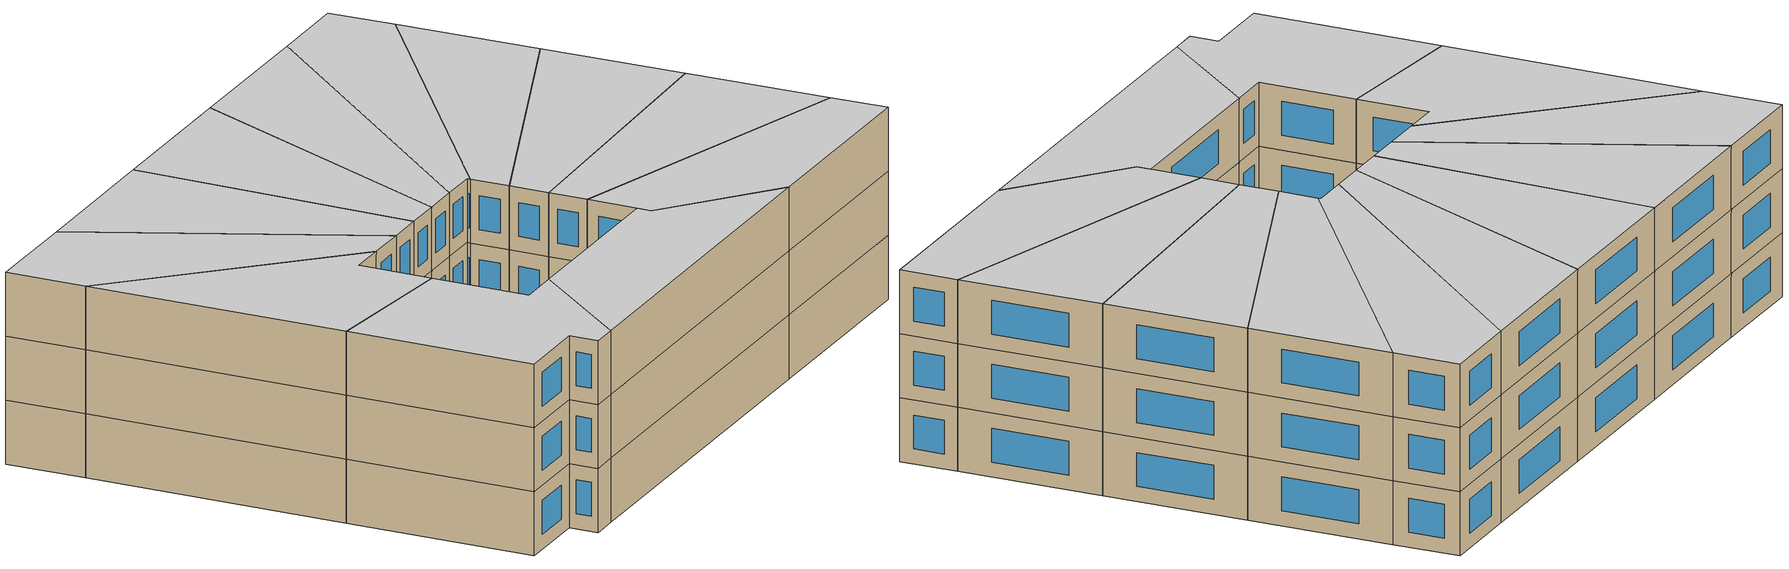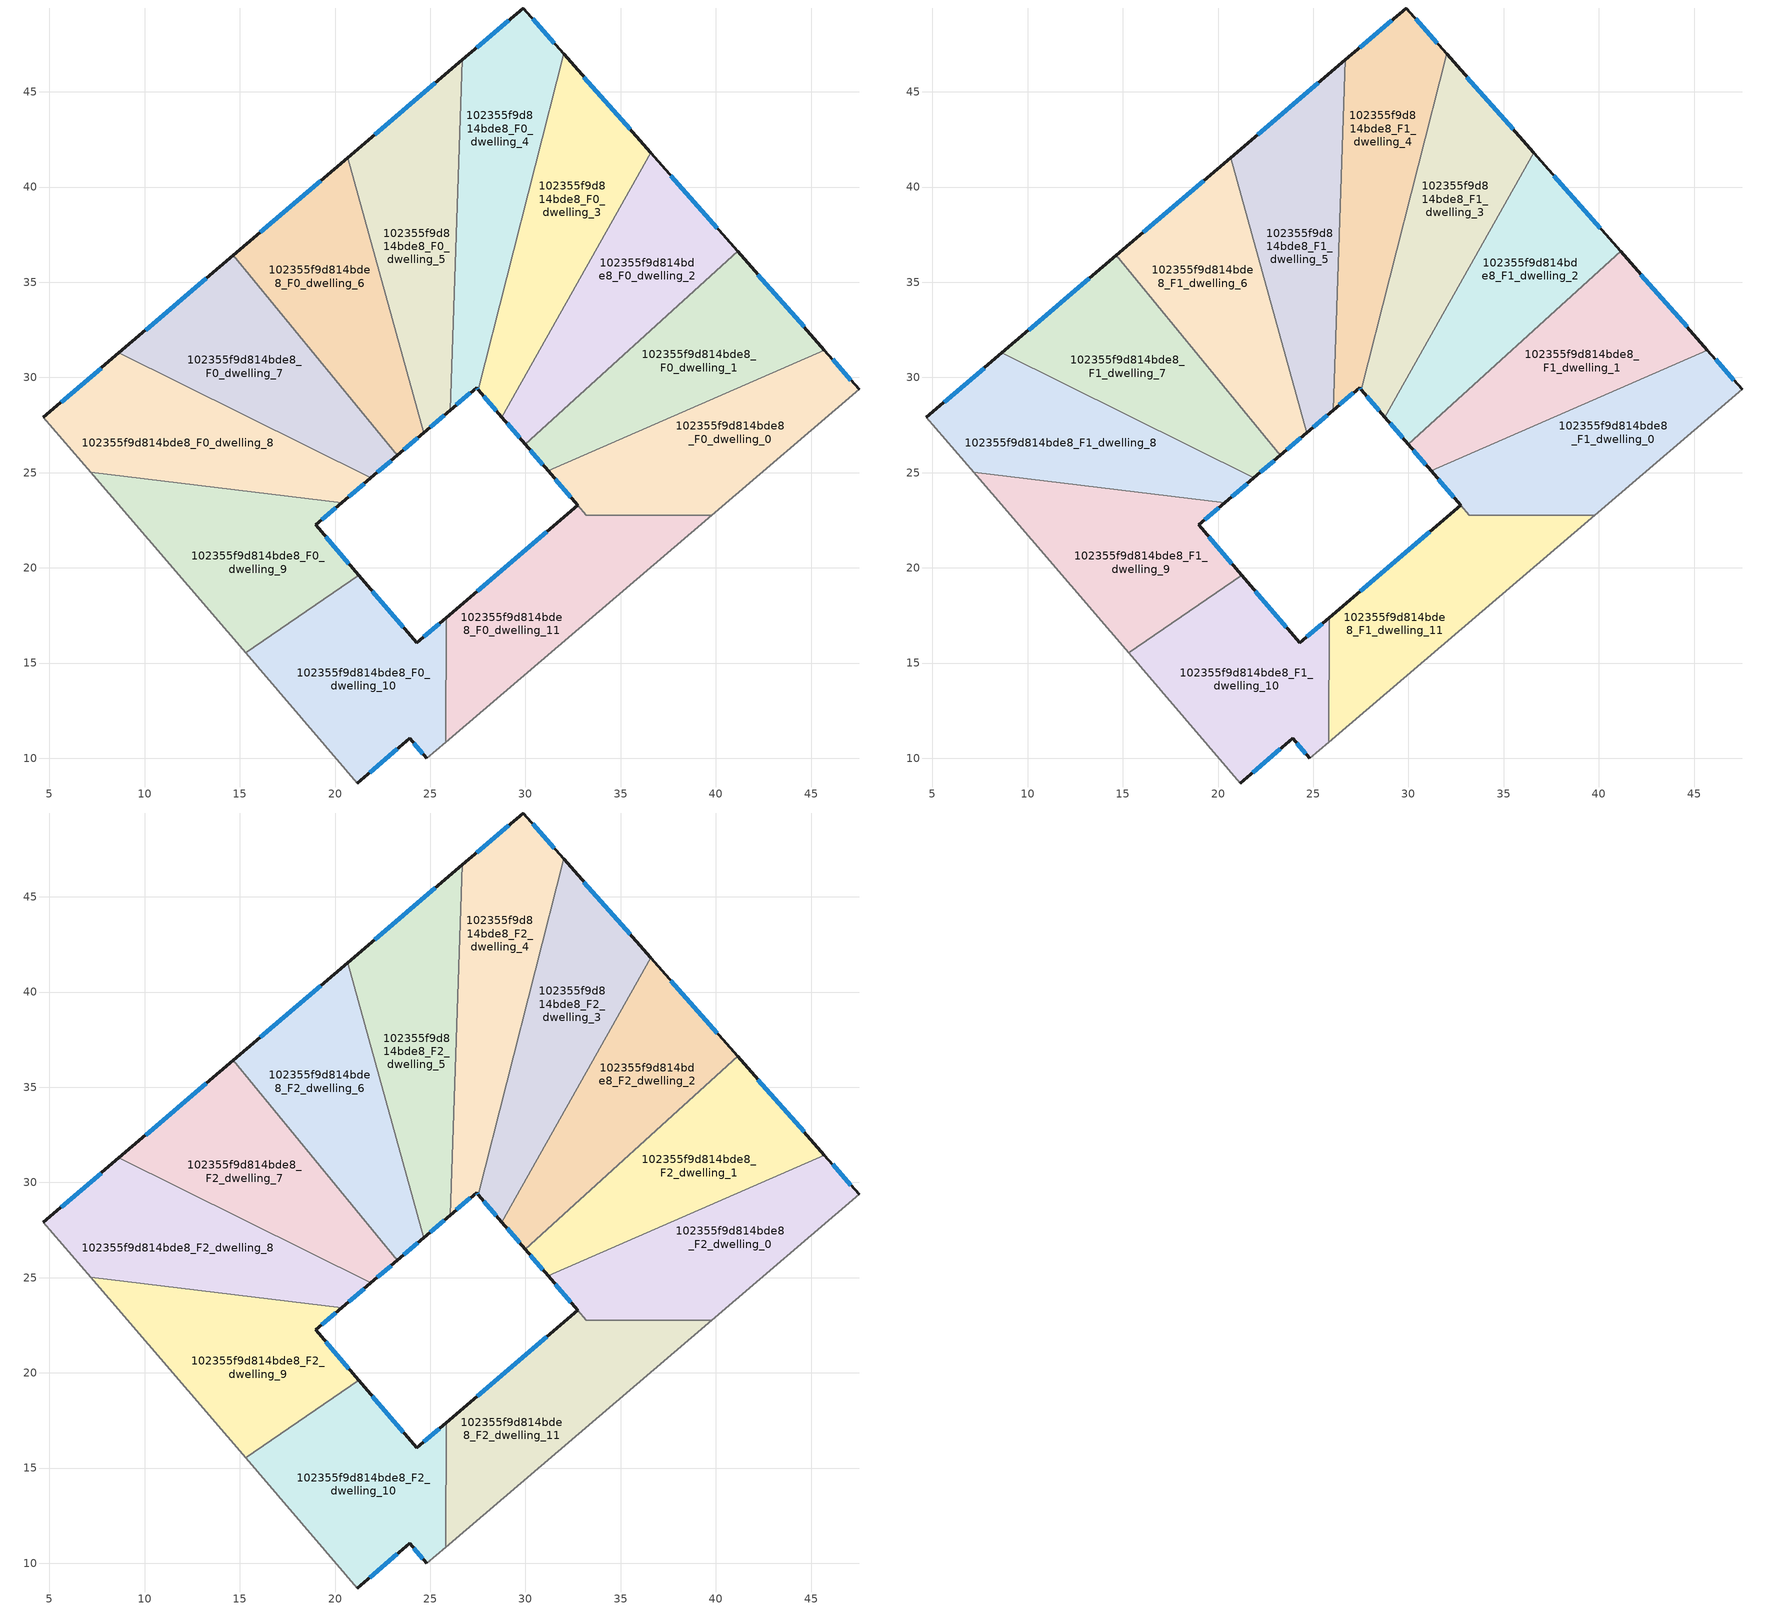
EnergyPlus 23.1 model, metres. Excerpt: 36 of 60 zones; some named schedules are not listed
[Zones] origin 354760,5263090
102355f9d814bde8_F0_dwelling_0
 floor ground (EU_floor_Construction): 45.7,31.43 47.52,29.37 39.77,22.76 33.19,22.76 31.19,25.09 z0
 wall outside (EU_wall_Construction): 47.52,29.37 45.7,31.43 / 31.19,25.09 32.74,23.28 z0:3
 wall to 102355f9d814bde8_F0_dwelling_1 (EU_wall_Construction): 45.7,31.43 31.19,25.09 z0:3
 wall adiabatic (EU_wall_Construction): 39.77,22.76 47.52,29.37 z0:3
 wall to 102355f9d814bde8_F0_dwelling_11 (EU_wall_Construction): 32.74,23.28 33.19,22.76 39.77,22.76 z0:3
 window (EU_Window_Construction): 47.09,29.86 46.13,30.95 / 31.55,24.67 32.38,23.7 z0.7:2.3
102355f9d814bde8_F0_dwelling_1
 floor ground (EU_floor_Construction): 41.14,36.62 45.7,31.43 31.19,25.09 29.98,26.5 z0
 wall outside (EU_wall_Construction): 29.98,26.5 31.19,25.09 / 45.7,31.43 41.14,36.62 z0:3
 wall to 102355f9d814bde8_F0_dwelling_2 (EU_wall_Construction): 41.14,36.62 29.98,26.5 z0:3
 window (EU_Window_Construction): 30.26,26.17 30.9,25.42 / 44.63,32.65 42.21,35.4 z0.7:2.3
102355f9d814bde8_F0_dwelling_10
 floor ground (EU_floor_Construction): 25.83,17.38 25.8,10.84 24.82,10 23.92,11.04 21.17,8.7 15.31,15.53 21.25,19.6 24.28,16.06 z0
 wall outside (EU_wall_Construction): 21.17,8.7 23.92,11.04 24.82,10 / 25.83,17.38 24.28,16.06 21.25,19.6 z0:3
 wall adiabatic (EU_wall_Construction): 15.31,15.53 21.17,8.7 / 24.82,10 25.8,10.84 z0:3
 wall to 102355f9d814bde8_F0_dwelling_9 (EU_wall_Construction): 21.25,19.6 15.31,15.53 z0:3
 wall to 102355f9d814bde8_F0_dwelling_11 (EU_wall_Construction): 25.8,10.84 25.83,17.38 z0:3
 window (EU_Window_Construction): 21.82,9.25 23.27,10.49 / 23.57,16.89 21.96,18.77 / 25.47,17.07 24.65,16.37 / 24.13,10.8 24.61,10.24 z0.7:2.3
102355f9d814bde8_F0_dwelling_11
 floor ground (EU_floor_Construction): 39.77,22.76 25.8,10.84 25.83,17.38 32.74,23.28 33.19,22.76 z0
 wall outside (EU_wall_Construction): 32.74,23.28 25.83,17.38 z0:3
 wall adiabatic (EU_wall_Construction): 25.8,10.84 39.77,22.76 z0:3
 window (EU_Window_Construction): 31.12,21.89 27.46,18.77 z0.7:2.3
102355f9d814bde8_F0_dwelling_2
 floor ground (EU_floor_Construction): 36.57,41.81 41.14,36.62 29.98,26.5 28.76,27.92 z0
 wall outside (EU_wall_Construction): 28.76,27.92 29.98,26.5 / 41.14,36.62 36.57,41.81 z0:3
 wall to 102355f9d814bde8_F0_dwelling_3 (EU_wall_Construction): 36.57,41.81 28.76,27.92 z0:3
 window (EU_Window_Construction): 29.05,27.58 29.69,26.83 / 40.07,37.84 37.64,40.59 z0.7:2.3
102355f9d814bde8_F0_dwelling_3
 floor ground (EU_floor_Construction): 32,47 36.57,41.81 28.76,27.92 27.53,29.35 z0
 wall outside (EU_wall_Construction): 27.53,29.35 28.76,27.92 / 36.57,41.81 32,47 z0:3
 wall to 102355f9d814bde8_F0_dwelling_4 (EU_wall_Construction): 32,47 27.53,29.35 z0:3
 window (EU_Window_Construction): 27.82,29.01 28.47,28.25 / 35.5,43.02 33.07,45.78 z0.7:2.3
102355f9d814bde8_F0_dwelling_4
 floor ground (EU_floor_Construction): 29.88,49.4 32,47 27.53,29.35 27.43,29.46 26.05,28.28 26.68,46.68 z0
 wall outside (EU_wall_Construction): 26.05,28.28 27.43,29.46 27.53,29.35 / 32,47 29.88,49.4 26.68,46.68 z0:3
 wall to 102355f9d814bde8_F0_dwelling_5 (EU_wall_Construction): 26.68,46.68 26.05,28.28 z0:3
 window (EU_Window_Construction): 27.46,29.43 27.51,29.38 / 26.37,28.56 27.11,29.18 / 29.13,48.76 27.43,47.32 / 31.5,47.56 30.38,48.84 z0.7:2.3
102355f9d814bde8_F0_dwelling_5
 floor ground (EU_floor_Construction): 26.68,46.68 26.05,28.28 24.66,27.1 20.67,41.55 z0
 wall outside (EU_wall_Construction): 24.66,27.1 26.05,28.28 / 26.68,46.68 20.67,41.55 z0:3
 wall to 102355f9d814bde8_F0_dwelling_6 (EU_wall_Construction): 20.67,41.55 24.66,27.1 z0:3
 window (EU_Window_Construction): 24.99,27.38 25.72,28 / 25.27,45.47 22.08,42.75 z0.7:2.3
102355f9d814bde8_F0_dwelling_6
 floor ground (EU_floor_Construction): 20.67,41.55 24.66,27.1 23.27,25.92 14.66,36.42 z0
 wall outside (EU_wall_Construction): 23.27,25.92 24.66,27.1 / 20.67,41.55 14.66,36.42 z0:3
 wall to 102355f9d814bde8_F0_dwelling_7 (EU_wall_Construction): 14.66,36.42 23.27,25.92 z0:3
 window (EU_Window_Construction): 23.6,26.19 24.34,26.82 / 19.26,40.34 16.07,37.62 z0.7:2.3
102355f9d814bde8_F0_dwelling_7
 floor ground (EU_floor_Construction): 14.66,36.42 23.27,25.92 21.88,24.73 8.64,31.29 z0
 wall outside (EU_wall_Construction): 21.88,24.73 23.27,25.92 / 14.66,36.42 8.64,31.29 z0:3
 wall to 102355f9d814bde8_F0_dwelling_8 (EU_wall_Construction): 8.64,31.29 21.88,24.73 z0:3
 window (EU_Window_Construction): 22.21,25.01 22.95,25.64 / 13.24,35.21 10.05,32.49 z0.7:2.3
102355f9d814bde8_F0_dwelling_8
 floor ground (EU_floor_Construction): 21.88,24.73 20.35,23.43 7.17,25.02 4.69,27.91 8.64,31.29 z0
 wall outside (EU_wall_Construction): 20.35,23.43 21.88,24.73 / 8.64,31.29 4.69,27.91 z0:3
 wall to 102355f9d814bde8_F0_dwelling_9 (EU_wall_Construction): 7.17,25.02 20.35,23.43 z0:3
 wall adiabatic (EU_wall_Construction): 4.69,27.91 7.17,25.02 z0:3
 window (EU_Window_Construction): 20.71,23.73 21.52,24.42 / 7.71,30.49 5.61,28.7 z0.7:2.3
102355f9d814bde8_F0_dwelling_9
 floor ground (EU_floor_Construction): 20.35,23.43 18.97,22.25 21.25,19.6 15.31,15.53 7.17,25.02 z0
 wall outside (EU_wall_Construction): 21.25,19.6 18.97,22.25 20.35,23.43 z0:3
 wall adiabatic (EU_wall_Construction): 7.17,25.02 15.31,15.53 z0:3
 window (EU_Window_Construction): 19.3,22.53 20.03,23.15 / 20.71,20.22 19.51,21.63 z0.7:2.3
102355f9d814bde8_F1_dwelling_0
 floor to 102355f9d814bde8_F0_dwelling_0 (EU_floor_Construction): 45.7,31.43 47.52,29.37 39.77,22.76 33.19,22.76 31.19,25.09 z3
 wall outside (EU_wall_Construction): 47.52,29.37 45.7,31.43 / 31.19,25.09 32.74,23.28 z3:6
 wall to 102355f9d814bde8_F1_dwelling_1 (EU_wall_Construction): 45.7,31.43 31.19,25.09 z3:6
 wall adiabatic (EU_wall_Construction): 39.77,22.76 47.52,29.37 z3:6
 wall to 102355f9d814bde8_F1_dwelling_11 (EU_wall_Construction): 32.74,23.28 33.19,22.76 39.77,22.76 z3:6
 window (EU_Window_Construction): 47.09,29.86 46.13,30.95 / 31.55,24.67 32.38,23.7 z3.7:5.3
102355f9d814bde8_F1_dwelling_1
 floor to 102355f9d814bde8_F0_dwelling_1 (EU_floor_Construction): 41.14,36.62 45.7,31.43 31.19,25.09 29.98,26.5 z3
 wall outside (EU_wall_Construction): 29.98,26.5 31.19,25.09 / 45.7,31.43 41.14,36.62 z3:6
 wall to 102355f9d814bde8_F1_dwelling_2 (EU_wall_Construction): 41.14,36.62 29.98,26.5 z3:6
 window (EU_Window_Construction): 30.26,26.17 30.9,25.42 / 44.63,32.65 42.21,35.4 z3.7:5.3
102355f9d814bde8_F1_dwelling_10
 floor to 102355f9d814bde8_F0_dwelling_10 (EU_floor_Construction): 25.83,17.38 25.8,10.84 24.82,10 23.92,11.04 21.17,8.7 15.31,15.53 21.25,19.6 24.28,16.06 z3
 wall outside (EU_wall_Construction): 21.17,8.7 23.92,11.04 24.82,10 / 25.83,17.38 24.28,16.06 21.25,19.6 z3:6
 wall adiabatic (EU_wall_Construction): 15.31,15.53 21.17,8.7 / 24.82,10 25.8,10.84 z3:6
 wall to 102355f9d814bde8_F1_dwelling_9 (EU_wall_Construction): 21.25,19.6 15.31,15.53 z3:6
 wall to 102355f9d814bde8_F1_dwelling_11 (EU_wall_Construction): 25.8,10.84 25.83,17.38 z3:6
 window (EU_Window_Construction): 21.82,9.25 23.27,10.49 / 23.57,16.89 21.96,18.77 / 25.47,17.07 24.65,16.37 / 24.13,10.8 24.61,10.24 z3.7:5.3
102355f9d814bde8_F1_dwelling_11
 floor to 102355f9d814bde8_F0_dwelling_11 (EU_floor_Construction): 39.77,22.76 25.8,10.84 25.83,17.38 32.74,23.28 33.19,22.76 z3
 wall outside (EU_wall_Construction): 32.74,23.28 25.83,17.38 z3:6
 wall adiabatic (EU_wall_Construction): 25.8,10.84 39.77,22.76 z3:6
 window (EU_Window_Construction): 31.12,21.89 27.46,18.77 z3.7:5.3
102355f9d814bde8_F1_dwelling_2
 floor to 102355f9d814bde8_F0_dwelling_2 (EU_floor_Construction): 36.57,41.81 41.14,36.62 29.98,26.5 28.76,27.92 z3
 wall outside (EU_wall_Construction): 28.76,27.92 29.98,26.5 / 41.14,36.62 36.57,41.81 z3:6
 wall to 102355f9d814bde8_F1_dwelling_3 (EU_wall_Construction): 36.57,41.81 28.76,27.92 z3:6
 window (EU_Window_Construction): 29.05,27.58 29.69,26.83 / 40.07,37.84 37.64,40.59 z3.7:5.3
102355f9d814bde8_F1_dwelling_3
 floor to 102355f9d814bde8_F0_dwelling_3 (EU_floor_Construction): 32,47 36.57,41.81 28.76,27.92 27.53,29.35 z3
 wall outside (EU_wall_Construction): 27.53,29.35 28.76,27.92 / 36.57,41.81 32,47 z3:6
 wall to 102355f9d814bde8_F1_dwelling_4 (EU_wall_Construction): 32,47 27.53,29.35 z3:6
 window (EU_Window_Construction): 27.82,29.01 28.47,28.25 / 35.5,43.02 33.07,45.78 z3.7:5.3
102355f9d814bde8_F1_dwelling_4
 floor to 102355f9d814bde8_F0_dwelling_4 (EU_floor_Construction): 29.88,49.4 32,47 27.53,29.35 27.43,29.46 26.05,28.28 26.68,46.68 z3
 wall outside (EU_wall_Construction): 26.05,28.28 27.43,29.46 27.53,29.35 / 32,47 29.88,49.4 26.68,46.68 z3:6
 wall to 102355f9d814bde8_F1_dwelling_5 (EU_wall_Construction): 26.68,46.68 26.05,28.28 z3:6
 window (EU_Window_Construction): 27.46,29.43 27.51,29.38 / 26.37,28.56 27.11,29.18 / 29.13,48.76 27.43,47.32 / 31.5,47.56 30.38,48.84 z3.7:5.3
102355f9d814bde8_F1_dwelling_5
 floor to 102355f9d814bde8_F0_dwelling_5 (EU_floor_Construction): 26.68,46.68 26.05,28.28 24.66,27.1 20.67,41.55 z3
 wall outside (EU_wall_Construction): 24.66,27.1 26.05,28.28 / 26.68,46.68 20.67,41.55 z3:6
 wall to 102355f9d814bde8_F1_dwelling_6 (EU_wall_Construction): 20.67,41.55 24.66,27.1 z3:6
 window (EU_Window_Construction): 24.99,27.38 25.72,28 / 25.27,45.47 22.08,42.75 z3.7:5.3
102355f9d814bde8_F1_dwelling_6
 floor to 102355f9d814bde8_F0_dwelling_6 (EU_floor_Construction): 20.67,41.55 24.66,27.1 23.27,25.92 14.66,36.42 z3
 wall outside (EU_wall_Construction): 23.27,25.92 24.66,27.1 / 20.67,41.55 14.66,36.42 z3:6
 wall to 102355f9d814bde8_F1_dwelling_7 (EU_wall_Construction): 14.66,36.42 23.27,25.92 z3:6
 window (EU_Window_Construction): 23.6,26.19 24.34,26.82 / 19.26,40.34 16.07,37.62 z3.7:5.3
102355f9d814bde8_F1_dwelling_7
 floor to 102355f9d814bde8_F0_dwelling_7 (EU_floor_Construction): 14.66,36.42 23.27,25.92 21.88,24.73 8.64,31.29 z3
 wall outside (EU_wall_Construction): 21.88,24.73 23.27,25.92 / 14.66,36.42 8.64,31.29 z3:6
 wall to 102355f9d814bde8_F1_dwelling_8 (EU_wall_Construction): 8.64,31.29 21.88,24.73 z3:6
 window (EU_Window_Construction): 22.21,25.01 22.95,25.64 / 13.24,35.21 10.05,32.49 z3.7:5.3
102355f9d814bde8_F1_dwelling_8
 floor to 102355f9d814bde8_F0_dwelling_8 (EU_floor_Construction): 21.88,24.73 20.35,23.43 7.17,25.02 4.69,27.91 8.64,31.29 z3
 wall outside (EU_wall_Construction): 20.35,23.43 21.88,24.73 / 8.64,31.29 4.69,27.91 z3:6
 wall to 102355f9d814bde8_F1_dwelling_9 (EU_wall_Construction): 7.17,25.02 20.35,23.43 z3:6
 wall adiabatic (EU_wall_Construction): 4.69,27.91 7.17,25.02 z3:6
 window (EU_Window_Construction): 20.71,23.73 21.52,24.42 / 7.71,30.49 5.61,28.7 z3.7:5.3
102355f9d814bde8_F1_dwelling_9
 floor to 102355f9d814bde8_F0_dwelling_9 (EU_floor_Construction): 20.35,23.43 18.97,22.25 21.25,19.6 15.31,15.53 7.17,25.02 z3
 wall outside (EU_wall_Construction): 21.25,19.6 18.97,22.25 20.35,23.43 z3:6
 wall adiabatic (EU_wall_Construction): 7.17,25.02 15.31,15.53 z3:6
 window (EU_Window_Construction): 19.3,22.53 20.03,23.15 / 20.71,20.22 19.51,21.63 z3.7:5.3
102355f9d814bde8_F2_dwelling_0
 floor to 102355f9d814bde8_F1_dwelling_0 (EU_floor_Construction): 45.7,31.43 47.52,29.37 39.77,22.76 33.19,22.76 31.19,25.09 z6
 wall outside (EU_wall_Construction): 47.52,29.37 45.7,31.43 / 31.19,25.09 32.74,23.28 z6:9
 wall to 102355f9d814bde8_F2_dwelling_1 (EU_wall_Construction): 45.7,31.43 31.19,25.09 z6:9
 wall adiabatic (EU_wall_Construction): 39.77,22.76 47.52,29.37 z6:9
 wall to 102355f9d814bde8_F2_dwelling_11 (EU_wall_Construction): 32.74,23.28 33.19,22.76 39.77,22.76 z6:9
 window (EU_Window_Construction): 47.09,29.86 46.13,30.95 / 31.55,24.67 32.38,23.7 z6.7:8.3
 ceiling to 102355f9d814bde8_F3_dwelling_0 (EU_floor_Construction): 47.52,29.37 45.7,31.43 31.19,25.09 33.19,22.76 39.77,22.76 z9
102355f9d814bde8_F2_dwelling_1
 floor to 102355f9d814bde8_F1_dwelling_1 (EU_floor_Construction): 41.14,36.62 45.7,31.43 31.19,25.09 29.98,26.5 z6
 wall outside (EU_wall_Construction): 29.98,26.5 31.19,25.09 / 45.7,31.43 41.14,36.62 z6:9
 wall to 102355f9d814bde8_F2_dwelling_2 (EU_wall_Construction): 41.14,36.62 29.98,26.5 z6:9
 window (EU_Window_Construction): 30.26,26.17 30.9,25.42 / 44.63,32.65 42.21,35.4 z6.7:8.3
 ceiling to 102355f9d814bde8_F3_dwelling_1 (EU_floor_Construction): 45.7,31.43 41.14,36.62 29.98,26.5 31.19,25.09 z9
102355f9d814bde8_F2_dwelling_10
 floor to 102355f9d814bde8_F1_dwelling_10 (EU_floor_Construction): 25.83,17.38 25.8,10.84 24.82,10 23.92,11.04 21.17,8.7 15.31,15.53 21.25,19.6 24.28,16.06 z6
 wall outside (EU_wall_Construction): 21.17,8.7 23.92,11.04 24.82,10 / 25.83,17.38 24.28,16.06 21.25,19.6 z6:9
 wall adiabatic (EU_wall_Construction): 15.31,15.53 21.17,8.7 / 24.82,10 25.8,10.84 z6:9
 wall to 102355f9d814bde8_F2_dwelling_9 (EU_wall_Construction): 21.25,19.6 15.31,15.53 z6:9
 wall to 102355f9d814bde8_F2_dwelling_11 (EU_wall_Construction): 25.8,10.84 25.83,17.38 z6:9
 window (EU_Window_Construction): 21.82,9.25 23.27,10.49 / 23.57,16.89 21.96,18.77 / 25.47,17.07 24.65,16.37 / 24.13,10.8 24.61,10.24 z6.7:8.3
 ceiling to 102355f9d814bde8_F3_dwelling_10 (EU_floor_Construction): 24.82,10 25.8,10.84 25.83,17.38 24.28,16.06 21.25,19.6 15.31,15.53 21.17,8.7 23.92,11.04 z9
102355f9d814bde8_F2_dwelling_11
 floor to 102355f9d814bde8_F1_dwelling_11 (EU_floor_Construction): 39.77,22.76 25.8,10.84 25.83,17.38 32.74,23.28 33.19,22.76 z6
 wall outside (EU_wall_Construction): 32.74,23.28 25.83,17.38 z6:9
 wall adiabatic (EU_wall_Construction): 25.8,10.84 39.77,22.76 z6:9
 window (EU_Window_Construction): 31.12,21.89 27.46,18.77 z6.7:8.3
 ceiling to 102355f9d814bde8_F3_dwelling_11 (EU_floor_Construction): 39.77,22.76 33.19,22.76 32.74,23.28 25.83,17.38 25.8,10.84 z9
102355f9d814bde8_F2_dwelling_2
 floor to 102355f9d814bde8_F1_dwelling_2 (EU_floor_Construction): 36.57,41.81 41.14,36.62 29.98,26.5 28.76,27.92 z6
 wall outside (EU_wall_Construction): 28.76,27.92 29.98,26.5 / 41.14,36.62 36.57,41.81 z6:9
 wall to 102355f9d814bde8_F2_dwelling_3 (EU_wall_Construction): 36.57,41.81 28.76,27.92 z6:9
 window (EU_Window_Construction): 29.05,27.58 29.69,26.83 / 40.07,37.84 37.64,40.59 z6.7:8.3
 ceiling to 102355f9d814bde8_F3_dwelling_2 (EU_floor_Construction): 41.14,36.62 36.57,41.81 28.76,27.92 29.98,26.5 z9
102355f9d814bde8_F2_dwelling_3
 floor to 102355f9d814bde8_F1_dwelling_3 (EU_floor_Construction): 32,47 36.57,41.81 28.76,27.92 27.53,29.35 z6
 wall outside (EU_wall_Construction): 27.53,29.35 28.76,27.92 / 36.57,41.81 32,47 z6:9
 wall to 102355f9d814bde8_F2_dwelling_4 (EU_wall_Construction): 32,47 27.53,29.35 z6:9
 window (EU_Window_Construction): 27.82,29.01 28.47,28.25 / 35.5,43.02 33.07,45.78 z6.7:8.3
 ceiling to 102355f9d814bde8_F3_dwelling_3 (EU_floor_Construction): 28.76,27.92 36.57,41.81 32,47 27.53,29.35 z9
102355f9d814bde8_F2_dwelling_4
 floor to 102355f9d814bde8_F1_dwelling_4 (EU_floor_Construction): 29.88,49.4 32,47 27.53,29.35 27.43,29.46 26.05,28.28 26.68,46.68 z6
 wall outside (EU_wall_Construction): 26.05,28.28 27.43,29.46 27.53,29.35 / 32,47 29.88,49.4 26.68,46.68 z6:9
 wall to 102355f9d814bde8_F2_dwelling_5 (EU_wall_Construction): 26.68,46.68 26.05,28.28 z6:9
 window (EU_Window_Construction): 27.46,29.43 27.51,29.38 / 26.37,28.56 27.11,29.18 / 29.13,48.76 27.43,47.32 / 31.5,47.56 30.38,48.84 z6.7:8.3
 ceiling to 102355f9d814bde8_F3_dwelling_4 (EU_floor_Construction): 27.53,29.35 32,47 29.88,49.4 26.68,46.68 26.05,28.28 27.43,29.46 z9
102355f9d814bde8_F2_dwelling_5
 floor to 102355f9d814bde8_F1_dwelling_5 (EU_floor_Construction): 26.68,46.68 26.05,28.28 24.66,27.1 20.67,41.55 z6
 wall outside (EU_wall_Construction): 24.66,27.1 26.05,28.28 / 26.68,46.68 20.67,41.55 z6:9
 wall to 102355f9d814bde8_F2_dwelling_6 (EU_wall_Construction): 20.67,41.55 24.66,27.1 z6:9
 window (EU_Window_Construction): 24.99,27.38 25.72,28 / 25.27,45.47 22.08,42.75 z6.7:8.3
 ceiling to 102355f9d814bde8_F3_dwelling_5 (EU_floor_Construction): 26.05,28.28 26.68,46.68 20.67,41.55 24.66,27.1 z9
102355f9d814bde8_F2_dwelling_6
 floor to 102355f9d814bde8_F1_dwelling_6 (EU_floor_Construction): 20.67,41.55 24.66,27.1 23.27,25.92 14.66,36.42 z6
 wall outside (EU_wall_Construction): 23.27,25.92 24.66,27.1 / 20.67,41.55 14.66,36.42 z6:9
 wall to 102355f9d814bde8_F2_dwelling_7 (EU_wall_Construction): 14.66,36.42 23.27,25.92 z6:9
 window (EU_Window_Construction): 23.6,26.19 24.34,26.82 / 19.26,40.34 16.07,37.62 z6.7:8.3
 ceiling to 102355f9d814bde8_F3_dwelling_6 (EU_floor_Construction): 24.66,27.1 20.67,41.55 14.66,36.42 23.27,25.92 z9
102355f9d814bde8_F2_dwelling_7
 floor to 102355f9d814bde8_F1_dwelling_7 (EU_floor_Construction): 14.66,36.42 23.27,25.92 21.88,24.73 8.64,31.29 z6
 wall outside (EU_wall_Construction): 21.88,24.73 23.27,25.92 / 14.66,36.42 8.64,31.29 z6:9
 wall to 102355f9d814bde8_F2_dwelling_8 (EU_wall_Construction): 8.64,31.29 21.88,24.73 z6:9
 window (EU_Window_Construction): 22.21,25.01 22.95,25.64 / 13.24,35.21 10.05,32.49 z6.7:8.3
 ceiling to 102355f9d814bde8_F3_dwelling_7 (EU_floor_Construction): 23.27,25.92 14.66,36.42 8.64,31.29 21.88,24.73 z9
102355f9d814bde8_F2_dwelling_8
 floor to 102355f9d814bde8_F1_dwelling_8 (EU_floor_Construction): 21.88,24.73 20.35,23.43 7.17,25.02 4.69,27.91 8.64,31.29 z6
 wall outside (EU_wall_Construction): 20.35,23.43 21.88,24.73 / 8.64,31.29 4.69,27.91 z6:9
 wall to 102355f9d814bde8_F2_dwelling_9 (EU_wall_Construction): 7.17,25.02 20.35,23.43 z6:9
 wall adiabatic (EU_wall_Construction): 4.69,27.91 7.17,25.02 z6:9
 window (EU_Window_Construction): 20.71,23.73 21.52,24.42 / 7.71,30.49 5.61,28.7 z6.7:8.3
 ceiling to 102355f9d814bde8_F3_dwelling_8 (EU_floor_Construction): 21.88,24.73 8.64,31.29 4.69,27.91 7.17,25.02 20.35,23.43 z9
102355f9d814bde8_F2_dwelling_9
 floor to 102355f9d814bde8_F1_dwelling_9 (EU_floor_Construction): 20.35,23.43 18.97,22.25 21.25,19.6 15.31,15.53 7.17,25.02 z6
 wall outside (EU_wall_Construction): 21.25,19.6 18.97,22.25 20.35,23.43 z6:9
 wall adiabatic (EU_wall_Construction): 7.17,25.02 15.31,15.53 z6:9
 window (EU_Window_Construction): 19.3,22.53 20.03,23.15 / 20.71,20.22 19.51,21.63 z6.7:8.3
 ceiling to 102355f9d814bde8_F3_dwelling_9 (EU_floor_Construction): 21.25,19.6 18.97,22.25 20.35,23.43 7.17,25.02 15.31,15.53 z9
[Building]
EU S2 Campaign: North Axis=0; Terrain=City; Solar Distribution=FullExterior
[Site:Location]
Budapest.Ferenc.Liszt.Intl.AP: Latitude=47.437; Longitude=19.256; Time Zone=1; Elevation=185
[SizingPeriod:WeatherFileDays]
AnnualSizingPeriod: Begin Month=1; Begin Day of Month=1; End Month=12; End Day of Month=31; Day of Week for Start Day=Monday; Use Weather File Daylight Saving Period=No; Use Weather File Rain and Snow Indicators=No
[MATERIAL]
EU_InternalMass_Material: Roughness=MediumRough; Thickness=0.1; Conductivity=1; Density=1800; Specific Heat=900; Thermal Absorptance=0.9; Solar Absorptance=0.7; Visible Absorptance=0.7
[MATERIAL:NOMASS] Roughness=MediumRough; Thermal Absorptance=0.9; Solar Absorptance=0.7; Visible Absorptance=0.7
Name | Thermal Resistance
EU_wall_NoMass | 0.832559
EU_floor_NoMass | 0.872794
[WINDOWMATERIAL:SIMPLEGLAZINGSYSTEM]
EU_Window_SimpleGlazing: UFactor=2.79869; Solar Heat Gain Coefficient=0.75; Visible Transmittance=0.75
[CONSTRUCTION]
EU_wall_Construction: EU_wall_NoMass
EU_floor_Construction: EU_floor_NoMass
EU_Window_Construction: EU_Window_SimpleGlazing
EU_InternalMass_Construction: EU_InternalMass_Material
[ZONE] Type=1; Multiplier=1; Ceiling Height=autocalculate; Floor Area=autocalculate; Part of Total Floor Area=Yes
Name | Volume
102355f9d814bde8_F0_dwelling_0; 102355f9d814bde8_F1_dwelling_0; 102355f9d814bde8_F2_dwelling_0 | 197.404
102355f9d814bde8_F0_dwelling_1; 102355f9d814bde8_F1_dwelling_1; 102355f9d814bde8_F2_dwelling_1; 102355f9d814bde8_F0_dwelling_7; 102355f9d814bde8_F1_dwelling_7; 102355f9d814bde8_F2_dwelling_7 | 198.232
102355f9d814bde8_F0_dwelling_10; 102355f9d814bde8_F1_dwelling_10; 102355f9d814bde8_F2_dwelling_10 | 198.214
102355f9d814bde8_F0_dwelling_11; 102355f9d814bde8_F1_dwelling_11; 102355f9d814bde8_F2_dwelling_11 | 199.033
102355f9d814bde8_F0_dwelling_2; 102355f9d814bde8_F1_dwelling_2; 102355f9d814bde8_F2_dwelling_2 | 198.202
102355f9d814bde8_F0_dwelling_3; 102355f9d814bde8_F1_dwelling_3; 102355f9d814bde8_F2_dwelling_3 | 198.215
102355f9d814bde8_F0_dwelling_4; 102355f9d814bde8_F1_dwelling_4; 102355f9d814bde8_F2_dwelling_4 | 198.262
102355f9d814bde8_F0_dwelling_5; 102355f9d814bde8_F1_dwelling_5; 102355f9d814bde8_F2_dwelling_5 | 198.184
102355f9d814bde8_F0_dwelling_6; 102355f9d814bde8_F1_dwelling_6; 102355f9d814bde8_F2_dwelling_6 | 198.234
102355f9d814bde8_F0_dwelling_8; 102355f9d814bde8_F1_dwelling_8; 102355f9d814bde8_F2_dwelling_8 | 198.235
102355f9d814bde8_F0_dwelling_9; 102355f9d814bde8_F1_dwelling_9; 102355f9d814bde8_F2_dwelling_9 | 198.187
[INTERNALMASS] Construction=EU_InternalMass_Construction
Name | Zone or ZoneList | Surface Area
102355f9d814bde8_F0_dwelling_0_EU_InternalMass | 102355f9d814bde8_F0_dwelling_0 | 65.8007
102355f9d814bde8_F0_dwelling_1_EU_InternalMass | 102355f9d814bde8_F0_dwelling_1 | 66.0774
102355f9d814bde8_F0_dwelling_2_EU_InternalMass | 102355f9d814bde8_F0_dwelling_2 | 66.0675
102355f9d814bde8_F0_dwelling_3_EU_InternalMass | 102355f9d814bde8_F0_dwelling_3 | 66.0716
102355f9d814bde8_F0_dwelling_4_EU_InternalMass | 102355f9d814bde8_F0_dwelling_4 | 66.0871
102355f9d814bde8_F0_dwelling_5_EU_InternalMass | 102355f9d814bde8_F0_dwelling_5 | 66.0613
102355f9d814bde8_F0_dwelling_6_EU_InternalMass | 102355f9d814bde8_F0_dwelling_6 | 66.0782
102355f9d814bde8_F0_dwelling_7_EU_InternalMass | 102355f9d814bde8_F0_dwelling_7 | 66.0772
102355f9d814bde8_F0_dwelling_8_EU_InternalMass | 102355f9d814bde8_F0_dwelling_8 | 66.0786
102355f9d814bde8_F0_dwelling_9_EU_InternalMass | 102355f9d814bde8_F0_dwelling_9 | 66.0625
102355f9d814bde8_F0_dwelling_10_EU_InternalMass | 102355f9d814bde8_F0_dwelling_10 | 66.071
102355f9d814bde8_F0_dwelling_11_EU_InternalMass | 102355f9d814bde8_F0_dwelling_11 | 66.3414
102355f9d814bde8_F1_dwelling_0_EU_InternalMass | 102355f9d814bde8_F1_dwelling_0 | 65.8007
102355f9d814bde8_F1_dwelling_1_EU_InternalMass | 102355f9d814bde8_F1_dwelling_1 | 66.0774
102355f9d814bde8_F1_dwelling_2_EU_InternalMass | 102355f9d814bde8_F1_dwelling_2 | 66.0675
102355f9d814bde8_F1_dwelling_3_EU_InternalMass | 102355f9d814bde8_F1_dwelling_3 | 66.0716
102355f9d814bde8_F1_dwelling_4_EU_InternalMass | 102355f9d814bde8_F1_dwelling_4 | 66.0871
102355f9d814bde8_F1_dwelling_5_EU_InternalMass | 102355f9d814bde8_F1_dwelling_5 | 66.0613
102355f9d814bde8_F1_dwelling_6_EU_InternalMass | 102355f9d814bde8_F1_dwelling_6 | 66.0782
102355f9d814bde8_F1_dwelling_7_EU_InternalMass | 102355f9d814bde8_F1_dwelling_7 | 66.0772
102355f9d814bde8_F1_dwelling_8_EU_InternalMass | 102355f9d814bde8_F1_dwelling_8 | 66.0786
102355f9d814bde8_F1_dwelling_9_EU_InternalMass | 102355f9d814bde8_F1_dwelling_9 | 66.0625
102355f9d814bde8_F1_dwelling_10_EU_InternalMass | 102355f9d814bde8_F1_dwelling_10 | 66.071
102355f9d814bde8_F1_dwelling_11_EU_InternalMass | 102355f9d814bde8_F1_dwelling_11 | 66.3414
102355f9d814bde8_F2_dwelling_0_EU_InternalMass | 102355f9d814bde8_F2_dwelling_0 | 65.8007
102355f9d814bde8_F2_dwelling_1_EU_InternalMass | 102355f9d814bde8_F2_dwelling_1 | 66.0774
102355f9d814bde8_F2_dwelling_2_EU_InternalMass | 102355f9d814bde8_F2_dwelling_2 | 66.0675
102355f9d814bde8_F2_dwelling_3_EU_InternalMass | 102355f9d814bde8_F2_dwelling_3 | 66.0716
102355f9d814bde8_F2_dwelling_4_EU_InternalMass | 102355f9d814bde8_F2_dwelling_4 | 66.0871
102355f9d814bde8_F2_dwelling_5_EU_InternalMass | 102355f9d814bde8_F2_dwelling_5 | 66.0613
102355f9d814bde8_F2_dwelling_6_EU_InternalMass | 102355f9d814bde8_F2_dwelling_6 | 66.0782
102355f9d814bde8_F2_dwelling_7_EU_InternalMass | 102355f9d814bde8_F2_dwelling_7 | 66.0772
102355f9d814bde8_F2_dwelling_8_EU_InternalMass | 102355f9d814bde8_F2_dwelling_8 | 66.0786
102355f9d814bde8_F2_dwelling_9_EU_InternalMass | 102355f9d814bde8_F2_dwelling_9 | 66.0625
102355f9d814bde8_F2_dwelling_10_EU_InternalMass | 102355f9d814bde8_F2_dwelling_10 | 66.071
102355f9d814bde8_F2_dwelling_11_EU_InternalMass | 102355f9d814bde8_F2_dwelling_11 | 66.3414
[OTHEREQUIPMENT] Fuel Type=Electricity; Design Level Calculation Method=Watts/Area; Power per Zone Floor Area=1; Fraction Latent=0; Fraction Radiant=0; Fraction Lost=0; Carbon Dioxide Generation Rate=0; EndUse Subcategory=EU_Step8_InternalGains
Name | Zone or ZoneList or Space or SpaceList | Schedule
EU_Step8_InternalGain_102355f9d814bde8_F0_dwelling_0_f000 | 102355f9d814bde8_F0_dwelling_0 | EU_Step8_GainSchedule_102355f9d814bde8_F0_dwelling_0_f000
EU_Step8_InternalGain_102355f9d814bde8_F0_dwelling_1_f000 | 102355f9d814bde8_F0_dwelling_1 | EU_Step8_GainSchedule_102355f9d814bde8_F0_dwelling_1_f000
EU_Step8_InternalGain_102355f9d814bde8_F0_dwelling_2_f000 | 102355f9d814bde8_F0_dwelling_2 | EU_Step8_GainSchedule_102355f9d814bde8_F0_dwelling_2_f000
EU_Step8_InternalGain_102355f9d814bde8_F0_dwelling_3_f000 | 102355f9d814bde8_F0_dwelling_3 | EU_Step8_GainSchedule_102355f9d814bde8_F0_dwelling_3_f000
EU_Step8_InternalGain_102355f9d814bde8_F0_dwelling_4_f000 | 102355f9d814bde8_F0_dwelling_4 | EU_Step8_GainSchedule_102355f9d814bde8_F0_dwelling_4_f000
EU_Step8_InternalGain_102355f9d814bde8_F0_dwelling_5_f000 | 102355f9d814bde8_F0_dwelling_5 | EU_Step8_GainSchedule_102355f9d814bde8_F0_dwelling_5_f000
EU_Step8_InternalGain_102355f9d814bde8_F0_dwelling_6_f000 | 102355f9d814bde8_F0_dwelling_6 | EU_Step8_GainSchedule_102355f9d814bde8_F0_dwelling_6_f000
EU_Step8_InternalGain_102355f9d814bde8_F0_dwelling_7_f000 | 102355f9d814bde8_F0_dwelling_7 | EU_Step8_GainSchedule_102355f9d814bde8_F0_dwelling_7_f000
EU_Step8_InternalGain_102355f9d814bde8_F0_dwelling_8_f000 | 102355f9d814bde8_F0_dwelling_8 | EU_Step8_GainSchedule_102355f9d814bde8_F0_dwelling_8_f000
EU_Step8_InternalGain_102355f9d814bde8_F0_dwelling_9_f000 | 102355f9d814bde8_F0_dwelling_9 | EU_Step8_GainSchedule_102355f9d814bde8_F0_dwelling_9_f000
EU_Step8_InternalGain_102355f9d814bde8_F0_dwelling_10_f000 | 102355f9d814bde8_F0_dwelling_10 | EU_Step8_GainSchedule_102355f9d814bde8_F0_dwelling_10_f000
EU_Step8_InternalGain_102355f9d814bde8_F0_dwelling_11_f000 | 102355f9d814bde8_F0_dwelling_11 | EU_Step8_GainSchedule_102355f9d814bde8_F0_dwelling_11_f000
EU_Step8_InternalGain_102355f9d814bde8_F1_dwelling_0_f000 | 102355f9d814bde8_F1_dwelling_0 | EU_Step8_GainSchedule_102355f9d814bde8_F1_dwelling_0_f000
EU_Step8_InternalGain_102355f9d814bde8_F1_dwelling_1_f000 | 102355f9d814bde8_F1_dwelling_1 | EU_Step8_GainSchedule_102355f9d814bde8_F1_dwelling_1_f000
EU_Step8_InternalGain_102355f9d814bde8_F1_dwelling_2_f000 | 102355f9d814bde8_F1_dwelling_2 | EU_Step8_GainSchedule_102355f9d814bde8_F1_dwelling_2_f000
EU_Step8_InternalGain_102355f9d814bde8_F1_dwelling_3_f000 | 102355f9d814bde8_F1_dwelling_3 | EU_Step8_GainSchedule_102355f9d814bde8_F1_dwelling_3_f000
EU_Step8_InternalGain_102355f9d814bde8_F1_dwelling_4_f000 | 102355f9d814bde8_F1_dwelling_4 | EU_Step8_GainSchedule_102355f9d814bde8_F1_dwelling_4_f000
EU_Step8_InternalGain_102355f9d814bde8_F1_dwelling_5_f000 | 102355f9d814bde8_F1_dwelling_5 | EU_Step8_GainSchedule_102355f9d814bde8_F1_dwelling_5_f000
EU_Step8_InternalGain_102355f9d814bde8_F1_dwelling_6_f000 | 102355f9d814bde8_F1_dwelling_6 | EU_Step8_GainSchedule_102355f9d814bde8_F1_dwelling_6_f000
EU_Step8_InternalGain_102355f9d814bde8_F1_dwelling_7_f000 | 102355f9d814bde8_F1_dwelling_7 | EU_Step8_GainSchedule_102355f9d814bde8_F1_dwelling_7_f000
EU_Step8_InternalGain_102355f9d814bde8_F1_dwelling_8_f000 | 102355f9d814bde8_F1_dwelling_8 | EU_Step8_GainSchedule_102355f9d814bde8_F1_dwelling_8_f000
EU_Step8_InternalGain_102355f9d814bde8_F1_dwelling_9_f000 | 102355f9d814bde8_F1_dwelling_9 | EU_Step8_GainSchedule_102355f9d814bde8_F1_dwelling_9_f000
EU_Step8_InternalGain_102355f9d814bde8_F1_dwelling_10_f000 | 102355f9d814bde8_F1_dwelling_10 | EU_Step8_GainSchedule_102355f9d814bde8_F1_dwelling_10_f000
EU_Step8_InternalGain_102355f9d814bde8_F1_dwelling_11_f000 | 102355f9d814bde8_F1_dwelling_11 | EU_Step8_GainSchedule_102355f9d814bde8_F1_dwelling_11_f000
EU_Step8_InternalGain_102355f9d814bde8_F2_dwelling_0_f000 | 102355f9d814bde8_F2_dwelling_0 | EU_Step8_GainSchedule_102355f9d814bde8_F2_dwelling_0_f000
EU_Step8_InternalGain_102355f9d814bde8_F2_dwelling_1_f000 | 102355f9d814bde8_F2_dwelling_1 | EU_Step8_GainSchedule_102355f9d814bde8_F2_dwelling_1_f000
EU_Step8_InternalGain_102355f9d814bde8_F2_dwelling_2_f000 | 102355f9d814bde8_F2_dwelling_2 | EU_Step8_GainSchedule_102355f9d814bde8_F2_dwelling_2_f000
EU_Step8_InternalGain_102355f9d814bde8_F2_dwelling_3_f000 | 102355f9d814bde8_F2_dwelling_3 | EU_Step8_GainSchedule_102355f9d814bde8_F2_dwelling_3_f000
EU_Step8_InternalGain_102355f9d814bde8_F2_dwelling_4_f000 | 102355f9d814bde8_F2_dwelling_4 | EU_Step8_GainSchedule_102355f9d814bde8_F2_dwelling_4_f000
EU_Step8_InternalGain_102355f9d814bde8_F2_dwelling_5_f000 | 102355f9d814bde8_F2_dwelling_5 | EU_Step8_GainSchedule_102355f9d814bde8_F2_dwelling_5_f000
EU_Step8_InternalGain_102355f9d814bde8_F2_dwelling_6_f000 | 102355f9d814bde8_F2_dwelling_6 | EU_Step8_GainSchedule_102355f9d814bde8_F2_dwelling_6_f000
EU_Step8_InternalGain_102355f9d814bde8_F2_dwelling_7_f000 | 102355f9d814bde8_F2_dwelling_7 | EU_Step8_GainSchedule_102355f9d814bde8_F2_dwelling_7_f000
EU_Step8_InternalGain_102355f9d814bde8_F2_dwelling_8_f000 | 102355f9d814bde8_F2_dwelling_8 | EU_Step8_GainSchedule_102355f9d814bde8_F2_dwelling_8_f000
EU_Step8_InternalGain_102355f9d814bde8_F2_dwelling_9_f000 | 102355f9d814bde8_F2_dwelling_9 | EU_Step8_GainSchedule_102355f9d814bde8_F2_dwelling_9_f000
EU_Step8_InternalGain_102355f9d814bde8_F2_dwelling_10_f000 | 102355f9d814bde8_F2_dwelling_10 | EU_Step8_GainSchedule_102355f9d814bde8_F2_dwelling_10_f000
EU_Step8_InternalGain_102355f9d814bde8_F2_dwelling_11_f000 | 102355f9d814bde8_F2_dwelling_11 | EU_Step8_GainSchedule_102355f9d814bde8_F2_dwelling_11_f000
[ZONEVENTILATION:DESIGNFLOWRATE] Schedule=EU_AlwaysOn; Design Flow Rate Calculation Method=AirChanges/Hour; Air Changes per Hour=0.475469; Ventilation Type=Natural; Fan Pressure Rise=0; Fan Total Efficiency=1; Constant Term Coefficient=1; Temperature Term Coefficient=0; Velocity Term Coefficient=0; Velocity Squared Term Coefficient=0; Minimum Indoor Temperature=-100; Maximum Indoor Temperature=100; Delta Temperature=-100; Minimum Outdoor Temperature=-100; Maximum Outdoor Temperature=100; Maximum Wind Speed=40
Name | Zone or ZoneList or Space or SpaceList
EU_ConstantAir_102355f9d814bde8_F0_dwelling_0 | 102355f9d814bde8_F0_dwelling_0
EU_ConstantAir_102355f9d814bde8_F0_dwelling_1 | 102355f9d814bde8_F0_dwelling_1
EU_ConstantAir_102355f9d814bde8_F0_dwelling_2 | 102355f9d814bde8_F0_dwelling_2
EU_ConstantAir_102355f9d814bde8_F0_dwelling_3 | 102355f9d814bde8_F0_dwelling_3
EU_ConstantAir_102355f9d814bde8_F0_dwelling_4 | 102355f9d814bde8_F0_dwelling_4
EU_ConstantAir_102355f9d814bde8_F0_dwelling_5 | 102355f9d814bde8_F0_dwelling_5
EU_ConstantAir_102355f9d814bde8_F0_dwelling_6 | 102355f9d814bde8_F0_dwelling_6
EU_ConstantAir_102355f9d814bde8_F0_dwelling_7 | 102355f9d814bde8_F0_dwelling_7
EU_ConstantAir_102355f9d814bde8_F0_dwelling_8 | 102355f9d814bde8_F0_dwelling_8
EU_ConstantAir_102355f9d814bde8_F0_dwelling_9 | 102355f9d814bde8_F0_dwelling_9
EU_ConstantAir_102355f9d814bde8_F0_dwelling_10 | 102355f9d814bde8_F0_dwelling_10
EU_ConstantAir_102355f9d814bde8_F0_dwelling_11 | 102355f9d814bde8_F0_dwelling_11
EU_ConstantAir_102355f9d814bde8_F1_dwelling_0 | 102355f9d814bde8_F1_dwelling_0
EU_ConstantAir_102355f9d814bde8_F1_dwelling_1 | 102355f9d814bde8_F1_dwelling_1
EU_ConstantAir_102355f9d814bde8_F1_dwelling_2 | 102355f9d814bde8_F1_dwelling_2
EU_ConstantAir_102355f9d814bde8_F1_dwelling_3 | 102355f9d814bde8_F1_dwelling_3
EU_ConstantAir_102355f9d814bde8_F1_dwelling_4 | 102355f9d814bde8_F1_dwelling_4
EU_ConstantAir_102355f9d814bde8_F1_dwelling_5 | 102355f9d814bde8_F1_dwelling_5
EU_ConstantAir_102355f9d814bde8_F1_dwelling_6 | 102355f9d814bde8_F1_dwelling_6
EU_ConstantAir_102355f9d814bde8_F1_dwelling_7 | 102355f9d814bde8_F1_dwelling_7
EU_ConstantAir_102355f9d814bde8_F1_dwelling_8 | 102355f9d814bde8_F1_dwelling_8
EU_ConstantAir_102355f9d814bde8_F1_dwelling_9 | 102355f9d814bde8_F1_dwelling_9
EU_ConstantAir_102355f9d814bde8_F1_dwelling_10 | 102355f9d814bde8_F1_dwelling_10
EU_ConstantAir_102355f9d814bde8_F1_dwelling_11 | 102355f9d814bde8_F1_dwelling_11
EU_ConstantAir_102355f9d814bde8_F2_dwelling_0 | 102355f9d814bde8_F2_dwelling_0
EU_ConstantAir_102355f9d814bde8_F2_dwelling_1 | 102355f9d814bde8_F2_dwelling_1
EU_ConstantAir_102355f9d814bde8_F2_dwelling_2 | 102355f9d814bde8_F2_dwelling_2
EU_ConstantAir_102355f9d814bde8_F2_dwelling_3 | 102355f9d814bde8_F2_dwelling_3
EU_ConstantAir_102355f9d814bde8_F2_dwelling_4 | 102355f9d814bde8_F2_dwelling_4
EU_ConstantAir_102355f9d814bde8_F2_dwelling_5 | 102355f9d814bde8_F2_dwelling_5
EU_ConstantAir_102355f9d814bde8_F2_dwelling_6 | 102355f9d814bde8_F2_dwelling_6
EU_ConstantAir_102355f9d814bde8_F2_dwelling_7 | 102355f9d814bde8_F2_dwelling_7
EU_ConstantAir_102355f9d814bde8_F2_dwelling_8 | 102355f9d814bde8_F2_dwelling_8
EU_ConstantAir_102355f9d814bde8_F2_dwelling_9 | 102355f9d814bde8_F2_dwelling_9
EU_ConstantAir_102355f9d814bde8_F2_dwelling_10 | 102355f9d814bde8_F2_dwelling_10
EU_ConstantAir_102355f9d814bde8_F2_dwelling_11 | 102355f9d814bde8_F2_dwelling_11
[HVACTEMPLATE:ZONE:IDEALLOADSAIRSYSTEM] System Availability Schedule=EU_AlwaysOn; Maximum Heating Supply Air Temperature=50; Minimum Cooling Supply Air Temperature=13; Maximum Heating Supply Air Humidity Ratio=0.0156; Minimum Cooling Supply Air Humidity Ratio=0.0077; Heating Limit=NoLimit; Cooling Limit=NoLimit; Heating Availability Schedule=EU_AlwaysOn; Cooling Availability Schedule=EU_CoolingOff; Dehumidification Control Type=ConstantSensibleHeatRatio; Cooling Sensible Heat Ratio=0.7; Dehumidification Setpoint=60; Humidification Control Type=None; Humidification Setpoint=30; Outdoor Air Method=None; Outdoor Air Flow Rate per Person=0.00944; Outdoor Air Flow Rate per Zone Floor Area=0; Outdoor Air Flow Rate per Zone=0; Demand Controlled Ventilation Type=None; Outdoor Air Economizer Type=NoEconomizer; Heat Recovery Type=None; Sensible Heat Recovery Effectiveness=0.7; Latent Heat Recovery Effectiveness=0.65
Name | Template Thermostat
102355f9d814bde8_F0_dwelling_0 | EU_HeatOnly_102355f9d814bde8_F0_dwelling_0
102355f9d814bde8_F0_dwelling_1 | EU_HeatOnly_102355f9d814bde8_F0_dwelling_1
102355f9d814bde8_F0_dwelling_2 | EU_HeatOnly_102355f9d814bde8_F0_dwelling_2
102355f9d814bde8_F0_dwelling_3 | EU_HeatOnly_102355f9d814bde8_F0_dwelling_3
102355f9d814bde8_F0_dwelling_4 | EU_HeatOnly_102355f9d814bde8_F0_dwelling_4
102355f9d814bde8_F0_dwelling_5 | EU_HeatOnly_102355f9d814bde8_F0_dwelling_5
102355f9d814bde8_F0_dwelling_6 | EU_HeatOnly_102355f9d814bde8_F0_dwelling_6
102355f9d814bde8_F0_dwelling_7 | EU_HeatOnly_102355f9d814bde8_F0_dwelling_7
102355f9d814bde8_F0_dwelling_8 | EU_HeatOnly_102355f9d814bde8_F0_dwelling_8
102355f9d814bde8_F0_dwelling_9 | EU_HeatOnly_102355f9d814bde8_F0_dwelling_9
102355f9d814bde8_F0_dwelling_10 | EU_HeatOnly_102355f9d814bde8_F0_dwelling_10
102355f9d814bde8_F0_dwelling_11 | EU_HeatOnly_102355f9d814bde8_F0_dwelling_11
102355f9d814bde8_F1_dwelling_0 | EU_HeatOnly_102355f9d814bde8_F1_dwelling_0
102355f9d814bde8_F1_dwelling_1 | EU_HeatOnly_102355f9d814bde8_F1_dwelling_1
102355f9d814bde8_F1_dwelling_2 | EU_HeatOnly_102355f9d814bde8_F1_dwelling_2
102355f9d814bde8_F1_dwelling_3 | EU_HeatOnly_102355f9d814bde8_F1_dwelling_3
102355f9d814bde8_F1_dwelling_4 | EU_HeatOnly_102355f9d814bde8_F1_dwelling_4
102355f9d814bde8_F1_dwelling_5 | EU_HeatOnly_102355f9d814bde8_F1_dwelling_5
102355f9d814bde8_F1_dwelling_6 | EU_HeatOnly_102355f9d814bde8_F1_dwelling_6
102355f9d814bde8_F1_dwelling_7 | EU_HeatOnly_102355f9d814bde8_F1_dwelling_7
102355f9d814bde8_F1_dwelling_8 | EU_HeatOnly_102355f9d814bde8_F1_dwelling_8
102355f9d814bde8_F1_dwelling_9 | EU_HeatOnly_102355f9d814bde8_F1_dwelling_9
102355f9d814bde8_F1_dwelling_10 | EU_HeatOnly_102355f9d814bde8_F1_dwelling_10
102355f9d814bde8_F1_dwelling_11 | EU_HeatOnly_102355f9d814bde8_F1_dwelling_11
102355f9d814bde8_F2_dwelling_0 | EU_HeatOnly_102355f9d814bde8_F2_dwelling_0
102355f9d814bde8_F2_dwelling_1 | EU_HeatOnly_102355f9d814bde8_F2_dwelling_1
102355f9d814bde8_F2_dwelling_2 | EU_HeatOnly_102355f9d814bde8_F2_dwelling_2
102355f9d814bde8_F2_dwelling_3 | EU_HeatOnly_102355f9d814bde8_F2_dwelling_3
102355f9d814bde8_F2_dwelling_4 | EU_HeatOnly_102355f9d814bde8_F2_dwelling_4
102355f9d814bde8_F2_dwelling_5 | EU_HeatOnly_102355f9d814bde8_F2_dwelling_5
102355f9d814bde8_F2_dwelling_6 | EU_HeatOnly_102355f9d814bde8_F2_dwelling_6
102355f9d814bde8_F2_dwelling_7 | EU_HeatOnly_102355f9d814bde8_F2_dwelling_7
102355f9d814bde8_F2_dwelling_8 | EU_HeatOnly_102355f9d814bde8_F2_dwelling_8
102355f9d814bde8_F2_dwelling_9 | EU_HeatOnly_102355f9d814bde8_F2_dwelling_9
102355f9d814bde8_F2_dwelling_10 | EU_HeatOnly_102355f9d814bde8_F2_dwelling_10
102355f9d814bde8_F2_dwelling_11 | EU_HeatOnly_102355f9d814bde8_F2_dwelling_11
[SIZING:ZONE] Zone Cooling Design Supply Air Temperature Input Method=SupplyAirTemperature; Zone Cooling Design Supply Air Temperature=13; Zone Heating Design Supply Air Temperature Input Method=SupplyAirTemperature; Zone Heating Design Supply Air Temperature=50; Zone Cooling Design Supply Air Humidity Ratio=0.008; Zone Heating Design Supply Air Humidity Ratio=0.008; Cooling Design Air Flow Method=DesignDay; Cooling Design Air Flow Rate=0; Cooling Minimum Air Flow per Zone Floor Area=0.000762; Cooling Minimum Air Flow=0; Cooling Minimum Air Flow Fraction=0.2; Heating Design Air Flow Method=DesignDay; Heating Design Air Flow Rate=0; Heating Maximum Air Flow per Zone Floor Area=0.002032; Heating Maximum Air Flow=0.141576; Heating Maximum Air Flow Fraction=0.3; Account for Dedicated Outdoor Air System=No; Dedicated Outdoor Air System Control Strategy=NeutralSupplyAir; Dedicated Outdoor Air Low Setpoint Temperature for Design=autosize; Dedicated Outdoor Air High Setpoint Temperature for Design=autosize; Zone Load Sizing Method=Sensible Load Only No Latent Load; Zone Latent Cooling Design Supply Air Humidity Ratio Input Method=HumidityRatioDifference; Zone Cooling Design Supply Air Humidity Ratio Difference=0.005; Zone Latent Heating Design Supply Air Humidity Ratio Input Method=HumidityRatioDifference; Zone Humidification Design Supply Air Humidity Ratio Difference=0.005
102355f9d814bde8_F0_dwelling_0; 102355f9d814bde8_F0_dwelling_1; 102355f9d814bde8_F0_dwelling_2; 102355f9d814bde8_F0_dwelling_3; 102355f9d814bde8_F0_dwelling_4; 102355f9d814bde8_F0_dwelling_5; 102355f9d814bde8_F0_dwelling_6; 102355f9d814bde8_F0_dwelling_7; 102355f9d814bde8_F0_dwelling_8; 102355f9d814bde8_F0_dwelling_9; 102355f9d814bde8_F0_dwelling_10; 102355f9d814bde8_F0_dwelling_11; 102355f9d814bde8_F1_dwelling_0; 102355f9d814bde8_F1_dwelling_1; 102355f9d814bde8_F1_dwelling_2; 102355f9d814bde8_F1_dwelling_3; 102355f9d814bde8_F1_dwelling_4; 102355f9d814bde8_F1_dwelling_5; 102355f9d814bde8_F1_dwelling_6; 102355f9d814bde8_F1_dwelling_7; 102355f9d814bde8_F1_dwelling_8; 102355f9d814bde8_F1_dwelling_9; 102355f9d814bde8_F1_dwelling_10; 102355f9d814bde8_F1_dwelling_11; 102355f9d814bde8_F2_dwelling_0; 102355f9d814bde8_F2_dwelling_1; 102355f9d814bde8_F2_dwelling_2; 102355f9d814bde8_F2_dwelling_3; 102355f9d814bde8_F2_dwelling_4; 102355f9d814bde8_F2_dwelling_5; 102355f9d814bde8_F2_dwelling_6; 102355f9d814bde8_F2_dwelling_7; 102355f9d814bde8_F2_dwelling_8; 102355f9d814bde8_F2_dwelling_9; 102355f9d814bde8_F2_dwelling_10; 102355f9d814bde8_F2_dwelling_11
[SCHEDULE:FILE] Column Number=1; Rows to Skip at Top=0; Number of Hours of Data=8760; Column Separator=Comma; Interpolate to Timestep=No; Minutes per Item=60; Adjust Schedule for Daylight Savings=Yes
Name | File
EU_Step8_GainSchedule_102355f9d814bde8_F0_dwelling_0_f000 | ../../schedules/102355f9d814bde8/102355f9d814bde8_F0_dwelling_0_f000_gain.csv
EU_Step8_GainSchedule_102355f9d814bde8_F0_dwelling_1_f000 | ../../schedules/102355f9d814bde8/102355f9d814bde8_F0_dwelling_1_f000_gain.csv
EU_Step8_GainSchedule_102355f9d814bde8_F0_dwelling_2_f000 | ../../schedules/102355f9d814bde8/102355f9d814bde8_F0_dwelling_2_f000_gain.csv
EU_Step8_GainSchedule_102355f9d814bde8_F0_dwelling_3_f000 | ../../schedules/102355f9d814bde8/102355f9d814bde8_F0_dwelling_3_f000_gain.csv
EU_Step8_GainSchedule_102355f9d814bde8_F0_dwelling_4_f000 | ../../schedules/102355f9d814bde8/102355f9d814bde8_F0_dwelling_4_f000_gain.csv
